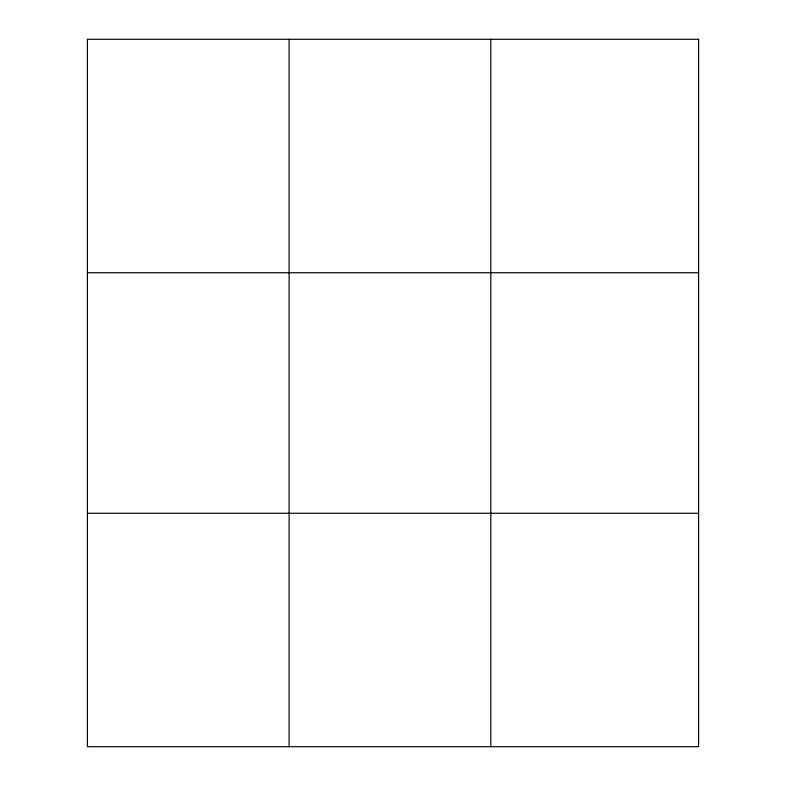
<?xml version="1.0" encoding="UTF-8"?>
<svg xmlns="http://www.w3.org/2000/svg" width="786" height="786" viewBox="0 0 786 786"><rect width="100%" height="100%" fill="white"/><g stroke="black" fill="none" stroke-linecap="round" stroke-linejoin="round"><path stroke-width="1.18" d="M289.101 39.3L289.101 746.7M490.788 39.3L490.788 746.7M87.413 272.742L698.587 272.742M87.413 513.258L698.587 513.258M698.587 39.3L698.587 746.7L87.413 746.7L87.413 39.3L698.587 39.3"/></g></svg>
